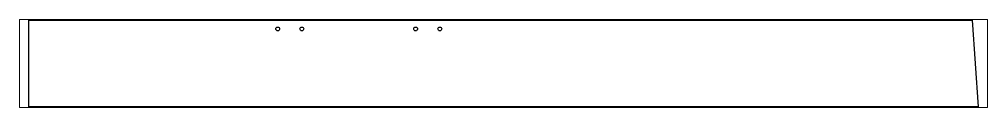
# Paper-space layout 'Layout1' of a CAD drawing. Header units: millimetres. Extents: x 0 to 257, y 86 to 109.
# The model-space entities are those that its viewports show. They can reach past a viewport. Long polylines and large blocks are cut down to what shows.
import ezdxf

# ---------------------------------------------------------------- set-up
doc = ezdxf.new("R2010")
doc.units = ezdxf.units.MM
doc.header["$LTSCALE"] = 25
doc.layers.add('3_Pezzi', color=7, linetype='Continuous')
doc.layers.add('5_Bulloni', color=7, linetype='Continuous')

msp = doc.modelspace()

# ---------------------------------------------------------------- linework, layer by layer
at = {"layer": '3_Pezzi', "color": 3, "linetype": 'Continuous'}
for p, q in [((0, -250), (0, 250)), ((0, 250), (5471.3, 250)), ((5471.3, 250), (5505.1, -250)), ((5505.1, -250), (0, -250))]:
    msp.add_line(p, q, dxfattribs=at)
at = {"layer": '5_Bulloni', "color": 5, "linetype": 'Continuous'}
for centre in [(1443.1, 200), (1583.1, 200), (2243.1, 200), (2383.1, 200)]:
    msp.add_circle(centre, 11, dxfattribs=at)

psp = doc.layouts.get("Layout1")

# ---------------------------------------------------------------- viewports
at = {"layer": '0'}
psp.add_viewport(center=(128.5, 97.5), size=(257, 23.34193), view_center_point=(2752.56, 0), view_height=510, dxfattribs=at)

doc.saveas('drawing.dxf')
